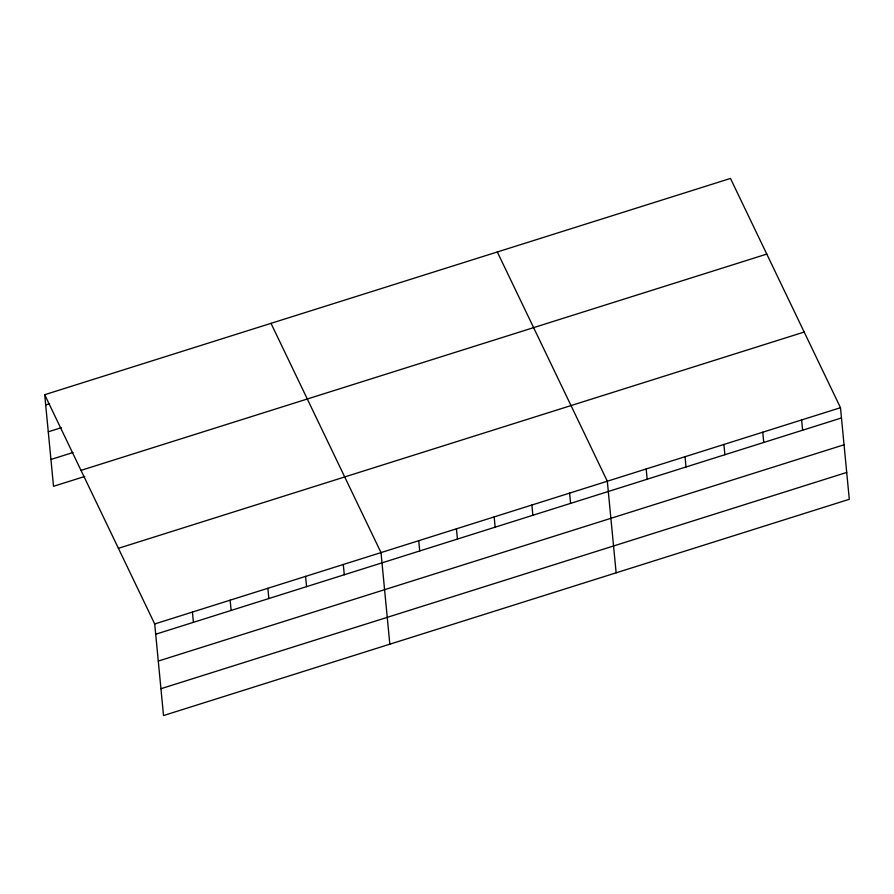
<?xml version="1.0" encoding="UTF-8"?>
<svg xmlns="http://www.w3.org/2000/svg" width="894" height="894" viewBox="0 0 894 894"><rect width="100%" height="100%" fill="white"/><g stroke="black" fill="none" stroke-linecap="round" stroke-linejoin="round"><path stroke-width="1.34" d="M44.7 394.712L730.476 178.442L840.483 407.698L849.3 499.288L163.524 715.558L154.707 623.967L44.7 394.712L53.517 486.302L84.729 476.468M45.683 404.982L49.595 403.742M48.276 431.813L61.284 427.712M50.936 459.471L73.04 452.498M81.008 470.367L766.773 254.097M118.41 548.313L804.175 332.043M154.707 623.967L840.483 407.698M155.701 634.226L841.466 417.956M158.283 661.068L844.048 444.787M160.942 688.715L846.719 472.445M497.31 251.974L607.317 481.229L616.134 572.819M271.005 323.349L381.012 552.593L389.829 644.183M801.616 419.945L802.611 430.204M762.761 432.204L763.744 442.463M723.894 444.463L724.889 454.722M685.039 456.711L686.022 466.97M646.183 468.97L647.167 479.229M569.601 493.119L570.584 503.378M531.885 505.021L532.869 515.279M494.17 516.911L495.153 527.169M456.443 528.801L457.437 539.071M418.727 540.702L419.722 550.961M343.296 564.494L344.279 574.753M305.58 576.384L306.564 586.643M267.865 588.286L268.848 598.544M230.138 600.176L231.133 610.434M192.422 612.066L193.417 622.336"/></g></svg>
